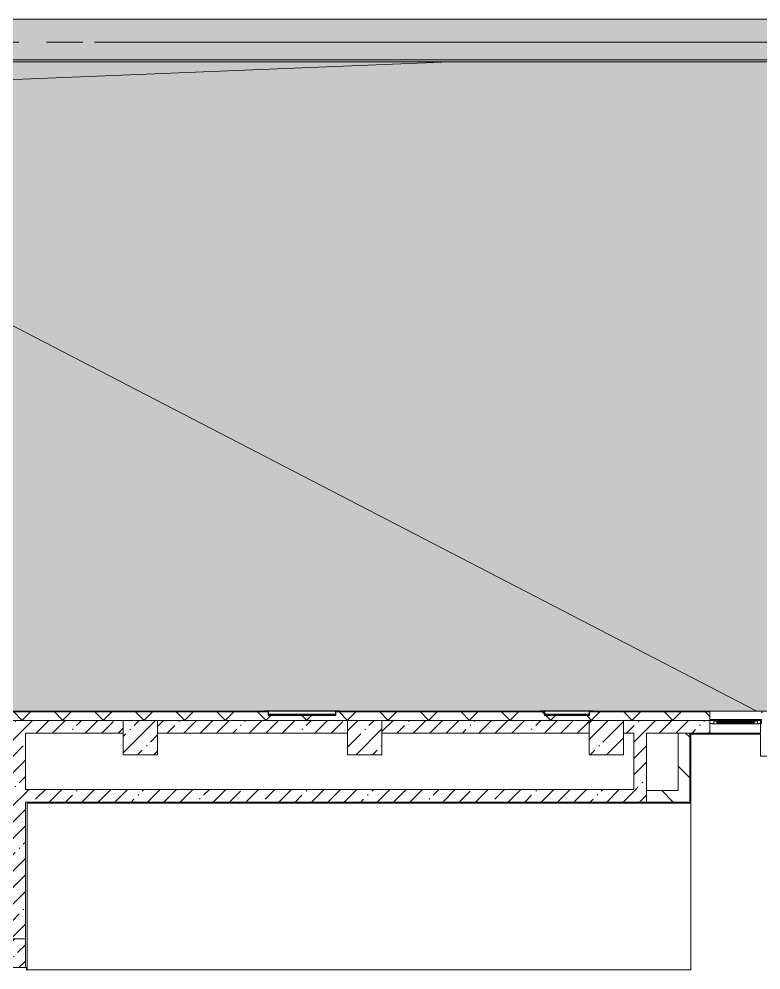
# Model space of a CAD drawing. Header units: millimetres. Extents: x 35111 to 235598, y -8553 to 29000.
# Drawn here: x 128688 to 141588, y 10859 to 27400 of the extents above; entities that cross this region are included whole.
import ezdxf

# ---------------------------------------------------------------- set-up
doc = ezdxf.new("R2010")
doc.units = ezdxf.units.MM
doc.linetypes.add('Осевая', pattern=[3175, 635, -476.25, 1587.5, -476.25])
for name, color, linetype, lineweight in [('A-DETL-1', 7, 'Continuous', 5), ('A-GENM-2', 7, 'Continuous', 5), ('A-GLAZ-2', 7, 'Continuous', 5), ('A-WALL', 7, 'Continuous', 9), ('A-WALL-2', 7, 'Continuous', 5), ('I-WALL-3', 7, 'Continuous', 5), ('S-COLS-1', 7, 'Continuous', 5), ('Оси', 7, 'Continuous', 9), ('Оси-2', 7, 'Осевая', 9)]:
    doc.layers.add(name, color=color, linetype=linetype, lineweight=lineweight)
doc.layers.add('A-DETL-GENF-3', color=7, linetype='Continuous', lineweight=9, true_color=0xc0c0c0, transparency=0.4)
for name, color, linetype, lineweight, true_color in [('A-FLOR-1', 7, 'Continuous', 5, 0xb7b7b7), ('A-FLOR-2', 7, 'Continuous', 5, 0xaaaaaa), ('A-GENM-3', 7, 'Continuous', 5, 0x737373), ('A-WALL-3', 7, 'Continuous', 5, 0x737373)]:
    doc.layers.add(name, color=color, linetype=linetype, lineweight=lineweight, true_color=true_color)
pattern_1 = [(45, (108587.53, 0), (-285.123, 285.123), []), (45, (108872.65, 0), (-285.123, 285.123), [504.031, -100.806, 16.764, -84.042])]
pattern_2 = [(135, (108587.53, 0), (-353.5534, -353.5534), [])]

# ---------------------------------------------------------------- blocks, each defined once
blk = doc.blocks.new('BSC_Колонна _Прямоугольная - 600х600-V205-3_9_2_птичка')
at = {"layer": 'S-COLS-1'}
h = blk.add_hatch(dxfattribs=at)
h.set_pattern_fill('FP_99', color=256, style=0, pattern_type=2)
h.set_pattern_definition([(45, (-26110, -14900), (-285.123, 285.123), []), (45, (-25824.88, -14900), (-285.123, 285.123), [504.031, -100.806, 16.764, -84.042])])
h.paths.add_polyline_path([(-300, -300), (300, -300), (300, 300), (-300, 300), (-300, -208)])
for p, q in [((300, 300), (-300, 300)), ((-300, 300), (-300, -300)), ((300, -300), (300, 300)), ((-300, -300), (300, -300))]:
    blk.add_line(p, q, dxfattribs=at)
blk = doc.blocks.new('парапет1 - парапет-18629556-3_9_2_птичка')
at = {"layer": 'A-GENM-2'}
blk.add_line((-2411, 27400), (33928, 27400), dxfattribs=at)
at = {"layer": 'A-GENM-3'}
for p, q in [((33219, 26691), (-1702, 26691)), ((-1665, 26654), (33182, 26654))]:
    blk.add_line(p, q, dxfattribs=at)
blk = doc.blocks.new('BSC_Колонна _Прямоугольная - 500х500-V241-3_9_2_птичка')
at = {"layer": 'S-COLS-1'}
h = blk.add_hatch(dxfattribs=at)
h.set_pattern_fill('FP_136', color=256, style=0, pattern_type=2)
h.set_pattern_definition([(45, (-19960, -11150), (-285.123, 285.123), []), (45, (-19674.88, -11150), (-285.123, 285.123), [504.031, -100.806, 16.764, -84.042])])
h.paths.add_polyline_path([(-250, -250), (250, -250), (250, 250), (-250, 250), (-250, 71)])
for p, q in [((250, 250), (-250, 250)), ((-250, 250), (-250, -250)), ((250, -250), (250, 250)), ((-250, -250), (250, -250))]:
    blk.add_line(p, q, dxfattribs=at)
blk = doc.blocks.new('BSC_Колонна _Прямоугольная - 600х600-V242-3_9_2_птичка')
at = {"layer": 'S-COLS-1'}
h = blk.add_hatch(dxfattribs=at)
h.set_pattern_fill('FP_137', color=256, style=0, pattern_type=2)
h.set_pattern_definition([(45, (-30310, -14900), (-285.123, 285.123), []), (45, (-30024.88, -14900), (-285.123, 285.123), [504.031, -100.806, 16.764, -84.042])])
h.paths.add_polyline_path([(-300, -300), (300, -300), (300, 300), (-300, 300), (-300, -208)])
for p, q in [((300, 300), (-300, 300)), ((-300, 300), (-300, -300)), ((300, -300), (300, 300)), ((-300, -300), (300, -300))]:
    blk.add_line(p, q, dxfattribs=at)
blk = doc.blocks.new('BSC_Колонна _Прямоугольная - 600х600-V304-3_9_2_птичка')
at = {"layer": 'S-COLS-1'}
h = blk.add_hatch(dxfattribs=at)
h.set_pattern_fill('FP_158', color=256, style=0, pattern_type=2)
h.set_pattern_definition([(45, (-22210, -14900), (-285.123, 285.123), []), (45, (-21924.88, -14900), (-285.123, 285.123), [504.031, -100.806, 16.764, -84.042])])
h.paths.add_polyline_path([(-300, -300), (300, -300), (300, 300), (-300, 300)])
for p, q in [((300, 300), (-300, 300)), ((-300, 300), (-300, -300)), ((300, -300), (300, 300)), ((-300, -300), (300, -300))]:
    blk.add_line(p, q, dxfattribs=at)
blk = doc.blocks.new('120_Окно_СКБ_1Ст - 120_Окно_СКБ_1Ст_900х2500_h_-20705657-3_9_2_птичка')
at = {"layer": 'A-GLAZ-2'}
for p, q in [((-450, -127), (-450, -57)), ((-450, -57), (-380, -57)), ((450, -57), (-450, -57)), ((-380, -127), (-450, -127)), ((-450, -127), (-400, -127)), ((-380, -127), (-400, -127)), ((-400, -127), (-400, -137)), ((-400, -137), (400, -137)), ((400, -137), (-400, -137)), ((-380, -57), (-380, -127)), ((380, -87), (-380, -87)), ((-380, -87), (-380, -127)), ((-330, -137), (-330, -87)), ((-330, -107), (330, -107)), ((330, -117), (-330, -117)), ((330, -137), (330, -87)), ((380, -127), (380, -57)), ((380, -57), (450, -57)), ((380, -127), (380, -87)), ((450, -127), (380, -127)), ((400, -127), (380, -127)), ((400, -127), (450, -127)), ((400, -137), (400, -127)), ((450, -57), (450, -127))]:
    blk.add_line(p, q, dxfattribs=at)
blk = doc.blocks.new('Уголок вложенный - Уголок вложенный-23831105-3_9_2_птичка')
at = {"layer": 'A-GENM-2'}
for p, q in [((29237, 15288), (29237, 15349)), ((29244, 15285), (29240, 15285)), ((29244, 15358), (29244, 15285))]:
    blk.add_line(p, q, dxfattribs=at)
at = {"layer": 'A-GENM-2', "flags": 128}
for points in [[(29237, 15349), (29237, 15351), (29236, 15353), (29235, 15355), (29234, 15356), (29232, 15357), (29230, 15358), (29228, 15358)], [(29240, 15285), (29239, 15285), (29239, 15285), (29238, 15286), (29238, 15286), (29237, 15287), (29237, 15287), (29237, 15288)]]:
    blk.add_lwpolyline(points, dxfattribs=at)
at = {"layer": 'A-GENM-3'}
for p, q in [((29164, 15365), (29244, 15365)), ((29164, 15361), (29164, 15365)), ((29228, 15358), (29167, 15358)), ((29244, 15365), (29244, 15358))]:
    blk.add_line(p, q, dxfattribs=at)
at = {"layer": 'A-GENM-3', "flags": 128}
blk.add_lwpolyline([(29167, 15358), (29166, 15358), (29166, 15358), (29165, 15359), (29165, 15359), (29164, 15360), (29164, 15360), (29164, 15361)], dxfattribs=at)
blk = doc.blocks.new('Уголок вложенный - Уголок вложенный-V320-3_9_2_птичка')
at = {"layer": 'A-GENM-2'}
for p, q in [((30010, 15285), (30010, 15358)), ((30014, 15285), (30010, 15285)), ((30017, 15349), (30017, 15288))]:
    blk.add_line(p, q, dxfattribs=at)
at = {"layer": 'A-GENM-2', "flags": 128}
for points in [[(30017, 15288), (30017, 15287), (30017, 15287), (30016, 15286), (30016, 15286), (30015, 15285), (30015, 15285), (30014, 15285)], [(30026, 15358), (30024, 15358), (30022, 15357), (30020, 15356), (30019, 15355), (30018, 15353), (30017, 15351), (30017, 15349)]]:
    blk.add_lwpolyline(points, dxfattribs=at)
at = {"layer": 'A-GENM-3'}
for p, q in [((30010, 15365), (30090, 15365)), ((30010, 15358), (30010, 15365)), ((30087, 15358), (30026, 15358)), ((30090, 15365), (30090, 15361))]:
    blk.add_line(p, q, dxfattribs=at)
at = {"layer": 'A-GENM-3', "flags": 128}
blk.add_lwpolyline([(30090, 15361), (30090, 15360), (30090, 15360), (30089, 15359), (30089, 15359), (30088, 15358), (30088, 15358), (30087, 15358)], dxfattribs=at)
blk = doc.blocks.new('Уголок вложенный - Уголок вложенный-V321-3_9_2_птичка')
at = {"layer": 'A-GENM-2'}
blk.add_line((30010, 15285), (29244, 15285), dxfattribs=at)
at = {"layer": 'A-GENM-2', "flags": 128}
for points in [[(29237, 15349), (29237, 15351), (29236, 15353), (29235, 15355), (29234, 15356), (29232, 15357), (29230, 15358), (29228, 15358)], [(30026, 15358), (30024, 15358), (30022, 15357), (30020, 15356), (30019, 15355), (30018, 15353), (30017, 15351), (30017, 15349)]]:
    blk.add_lwpolyline(points, dxfattribs=at)
at = {"layer": 'A-GENM-3'}
blk.add_line((29244, 15365), (30010, 15365), dxfattribs=at)
blk = doc.blocks.new('Полоса с поворотом - Полоса с поворотом-23831239-3_9_2_птичка')
at = {"layer": 'A-GENM-2'}
for p, q in [((25603, 15306), (24437, 15306)), ((24437, 15298), (25603, 15298))]:
    blk.add_line(p, q, dxfattribs=at)
at = {"layer": 'A-GENM-3'}
blk.add_line((24437, 15363), (25603, 15363), dxfattribs=at)
blk = doc.blocks.new('Уголок вложенный - Уголок вложенный-23831240-3_9_2_птичка')
at = {"layer": 'A-GENM-2'}
blk.add_line((25603, 15285), (24437, 15285), dxfattribs=at)
at = {"layer": 'A-GENM-2', "flags": 128}
for points in [[(24430, 15349), (24430, 15351), (24429, 15353), (24428, 15355), (24427, 15356), (24425, 15357), (24423, 15358), (24421, 15358)], [(25619, 15358), (25617, 15358), (25615, 15357), (25614, 15356), (25612, 15355), (25611, 15353), (25610, 15351), (25610, 15349)]]:
    blk.add_lwpolyline(points, dxfattribs=at)
at = {"layer": 'A-GENM-3'}
blk.add_line((24437, 15365), (25603, 15365), dxfattribs=at)
blk = doc.blocks.new('Полоса с поворотом - Полоса с поворотом-23831104-3_9_2_птичка')
at = {"layer": 'A-GENM-2'}
for p, q in [((19783, 15306), (19017, 15306)), ((19017, 15298), (19783, 15298))]:
    blk.add_line(p, q, dxfattribs=at)
at = {"layer": 'A-GENM-3'}
blk.add_line((19017, 15363), (19783, 15363), dxfattribs=at)

msp = doc.modelspace()

# ---------------------------------------------------------------- hatches: boundary and pattern name
at = {"layer": 'A-DETL-GENF-3'}
msp.add_hatch(color=256, dxfattribs=at).paths.add_polyline_path([(107659.8, 14774.9), (108319.5, 14774.9), (108319.5, 15358), (147347.5, 15358), (147347.5, 23888.3), (142515.6, 23888.3), (142515.6, 27398.1), (106178.5, 27398.1), (106178.5, 14774.9), (107193.7, 14774.9)])
at = {"layer": 'A-WALL-2'}
h = msp.add_hatch(dxfattribs=at)
h.set_pattern_fill('FP_105', color=256, style=0, pattern_type=2)
h.set_pattern_definition([(45, (108587.53, 0), (-353.5534, 353.5534), []), (135, (108587.53, 0), (-353.5534, -353.5534), [])])
h.paths.add_polyline_path([(135625.9, 15200), (140697.5, 15200), (140697.5, 15350), (138604.5, 15349), (138604.5, 15288), (138597.5, 15285), (137824.5, 15288), (137824.5, 15350), (134197.8, 15349), (134197.8, 15288), (134190.8, 15285), (133017.8, 15288), (133017.8, 15350), (128377.5, 15349), (128377.5, 15288), (128370.5, 15285), (127597.5, 15288), (127597.5, 15350), (123370.5, 15349), (123370.5, 15288), (123363.5, 15285), (123190.5, 15288), (123190.3, 15350), (121447.5, 15350), (121447.5, 15200), (134997.5, 15200)])
h.paths.add_polyline_path([(146897.6, 15200), (146897.6, 15350), (146397.5, 15350), (146397.5, 15200), (146812.3, 15200)])
h.paths.add_polyline_path([(143247.5, 15200), (143997.5, 15200), (143997.5, 15350), (143247.5, 15350)])
h.paths.add_polyline_path([(142197.5, 15200), (142347.5, 15200), (142347.5, 15350), (142197.5, 15350), (142197.5, 15270.2)])
h.paths.add_polyline_path([(117747.5, 15200), (118347.5, 15200), (118347.5, 15350), (117747.5, 15350)])
h.paths.add_polyline_path([(115117.4, 15200), (115347.5, 15200), (115347.5, 15350), (108627.5, 15350), (108627.5, 15293), (108477.5, 15293), (108477.5, 15200), (114747.5, 15200)])
h.paths.add_polyline_path([(116847.5, 15200), (116847.5, 15350), (116247.5, 15350), (116247.5, 15200)])
h.paths.add_polyline_path([(141597.5, 15200), (141827.5, 15200), (141822.5, 15350), (141597.5, 15350), (141597.5, 15270.2)])
at = {"layer": 'I-WALL-3'}
h = msp.add_hatch(dxfattribs=at)
h.set_pattern_fill('FP_101', color=256, style=0, pattern_type=2)
h.set_pattern_definition(pattern_1)
h.paths.add_polyline_path([(140697.5, 14980), (140697.5, 15200), (139197.5, 15200), (139197.5, 14980), (140348.7, 14980)])
h.paths.add_polyline_path([(123397.5, 14980), (126697.8, 14980), (126697.8, 15200), (122897.5, 15200), (122897.5, 14980)])
h.paths.add_polyline_path([(138597.5, 14980), (138597.5, 15200), (134997.5, 15200), (134997.5, 14980), (138422.5, 14980)])
h.paths.add_polyline_path([(134397.5, 14980), (134397.5, 15200), (131097.5, 15200), (131097.5, 14980), (133761.5, 14980)])
h.paths.add_polyline_path([(127297.8, 14980), (130497.5, 14980), (130497.5, 15200), (127297.8, 15200)])
h = msp.add_hatch(dxfattribs=at)
h.set_pattern_fill('FP_101', color=256, style=0, pattern_type=2)
h.set_pattern_definition(pattern_1)
h.paths.add_polyline_path([(128797.5, 11400), (128797.5, 14980), (128577.5, 14980), (128577.5, 11400)])
h = msp.add_hatch(dxfattribs=at)
h.set_pattern_fill('FP_101', color=256, style=0, pattern_type=2)
h.set_pattern_definition(pattern_1)
h.paths.add_polyline_path([(139597.5, 14000), (139597.5, 14980), (139377.5, 14980), (139377.5, 14000)])
h = msp.add_hatch(dxfattribs=at)
h.set_pattern_fill('FP_104', color=256, style=0, pattern_type=2)
h.set_pattern_definition(pattern_2)
h.paths.add_polyline_path([(140348.7, 13980), (140348.7, 14980), (140148.7, 14980), (140148.7, 13980)])
h = msp.add_hatch(dxfattribs=at)
h.set_pattern_fill('FP_101', color=256, style=0, pattern_type=2)
h.set_pattern_definition(pattern_1)
h.paths.add_polyline_path([(139597.5, 13780), (139597.5, 14000), (128797.5, 14000), (128797.5, 13780), (139354.7, 13780)])
h = msp.add_hatch(dxfattribs=at)
h.set_pattern_fill('FP_104', color=256, style=0, pattern_type=2)
h.set_pattern_definition(pattern_2)
h.paths.add_polyline_path([(139597.5, 13780), (140348.7, 13780), (140348.7, 13980), (139597.5, 13980)])

# ---------------------------------------------------------------- linework, layer by layer
at = {"layer": 'A-DETL-1'}
for p, q in [((142515.6, 27398.1), (106178.5, 27398.1)), ((108319.5, 15358), (146897.6, 15358))]:
    msp.add_line(p, q, dxfattribs=at)
at = {"layer": 'A-FLOR-1'}
for p, q in [((136184, 26653.6), (123147.5, 26130)), ((141515.7, 15358), (123147.5, 24880))]:
    msp.add_line(p, q, dxfattribs=at)
at = {"layer": 'A-FLOR-2'}
for p, q in [((141577.5, 14960), (140368.7, 14960)), ((140368.7, 14960), (140368.7, 10859)), ((141577.5, 14580), (141577.5, 14960)), ((142217.5, 14580), (141577.5, 14580)), ((140369.7, 13759), (128829.7, 13759)), ((128829.7, 13759), (128829.7, 10859)), ((140369.7, 10859), (140369.7, 13759)), ((128818.5, 10900), (128797.5, 10900)), ((128818.5, 10859), (128818.5, 10900)), ((128818.5, 10859), (140369.7, 10859))]:
    msp.add_line(p, q, dxfattribs=at)
at = {"layer": 'A-WALL'}
for p, q in [((133019.5, 15353), (128375.8, 15353)), ((133018.2, 15350), (128377.1, 15350)), ((137826.3, 15353), (134196, 15353)), ((137825, 15350), (134197.3, 15350)), ((140697.5, 15353), (138602.8, 15353)), ((140697.5, 15350), (138604.1, 15350)), ((130497.5, 15200), (127297.8, 15200)), ((134397.5, 15200), (131097.5, 15200)), ((138597.5, 15200), (134997.5, 15200)), ((140697.5, 15200), (139197.5, 15200)), ((140348.7, 14980), (140148.7, 14980))]:
    msp.add_line(p, q, dxfattribs=at)
at = {"layer": 'A-WALL-2'}
for p, q in [((140697.5, 15200), (140697.5, 15358)), ((122897.5, 15200), (130497.5, 15200)), ((131097.5, 15200), (134397.5, 15200)), ((134997.5, 15200), (138597.5, 15200)), ((139197.5, 15200), (141597.5, 15200))]:
    msp.add_line(p, q, dxfattribs=at)
at = {"layer": 'A-WALL-3'}
for p, q in [((132947.8, 15358), (128447.5, 15358)), ((133021.7, 15358), (133008.8, 15358)), ((134206.8, 15358), (134193.8, 15358)), ((137754.5, 15358), (134267.8, 15358)), ((137828.5, 15358), (137815.5, 15358)), ((138613.5, 15358), (138600.6, 15358)), ((141820.5, 15358), (138674.5, 15358))]:
    msp.add_line(p, q, dxfattribs=at)
at = {"layer": 'I-WALL-3'}
for p, q in [((140697.5, 14980), (140697.5, 15200)), ((141577.5, 14980), (141577.5, 15200)), ((128797.5, 14000), (128797.5, 14980)), ((128797.5, 14980), (130497.5, 14980)), ((131097.5, 14980), (134397.5, 14980)), ((134997.5, 14980), (138597.5, 14980)), ((139197.5, 14980), (139377.5, 14980)), ((139377.5, 14980), (139377.5, 14000)), ((139597.5, 14980), (140148.7, 14980)), ((139597.5, 13780), (139597.5, 14980)), ((140148.7, 14980), (140148.7, 13980)), ((140348.7, 13780), (140348.7, 14980)), ((141577.5, 14980), (140348.7, 14980)), ((139377.5, 14000), (128797.5, 14000)), ((140148.7, 13980), (139597.5, 13980)), ((128797.5, 11400), (128797.5, 13780)), ((128797.5, 13780), (140348.7, 13780))]:
    msp.add_line(p, q, dxfattribs=at)
at = {"layer": 'Оси'}
msp.add_line((129997.5, 27000), (142497.5, 27000), dxfattribs=at)
at = {"layer": 'Оси-2'}
msp.add_line((116463.2, 27000), (129997.5, 27000), dxfattribs=at)

# ---------------------------------------------------------------- block references
at = {"layer": 'A-GENM-2'}
for name, p in [('парапет1 - парапет-18629556-3_9_2_птичка', (108587.5, 0)), ('Уголок вложенный - Уголок вложенный-23831105-3_9_2_птичка', (103780.8, 0)), ('Уголок вложенный - Уголок вложенный-23831240-3_9_2_птичка', (108587.5, 0)), ('Уголок вложенный - Уголок вложенный-V320-3_9_2_птичка', (104180.8, 0)), ('Уголок вложенный - Уголок вложенный-23831105-3_9_2_птичка', (108587.5, 0)), ('Уголок вложенный - Уголок вложенный-V321-3_9_2_птичка', (108587.5, 0)), ('Уголок вложенный - Уголок вложенный-V320-3_9_2_птичка', (108587.5, 0))]:
    msp.add_blockref(name, p, dxfattribs=at)
at = {"layer": 'A-GENM-3'}
for name, p in [('Полоса с поворотом - Полоса с поворотом-23831239-3_9_2_птичка', (108587.5, 0)), ('Полоса с поворотом - Полоса с поворотом-23831104-3_9_2_птичка', (118814.5, 0))]:
    msp.add_blockref(name, p, dxfattribs=at)
at = {"layer": 'A-GLAZ-2'}
msp.add_blockref('120_Окно_СКБ_1Ст - 120_Окно_СКБ_1Ст_900х2500_h_-20705657-3_9_2_птичка', (141147.5, 15275), dxfattribs=at)
at = {"layer": 'S-COLS-1'}
for name, p in [('BSC_Колонна _Прямоугольная - 600х600-V304-3_9_2_птичка', (130797.5, 14900)), ('BSC_Колонна _Прямоугольная - 600х600-V205-3_9_2_птичка', (134697.5, 14900)), ('BSC_Колонна _Прямоугольная - 600х600-V242-3_9_2_птичка', (138897.5, 14900)), ('BSC_Колонна _Прямоугольная - 500х500-V241-3_9_2_птичка', (128547.5, 11150))]:
    msp.add_blockref(name, p, dxfattribs=at)

doc.saveas('drawing.dxf')
